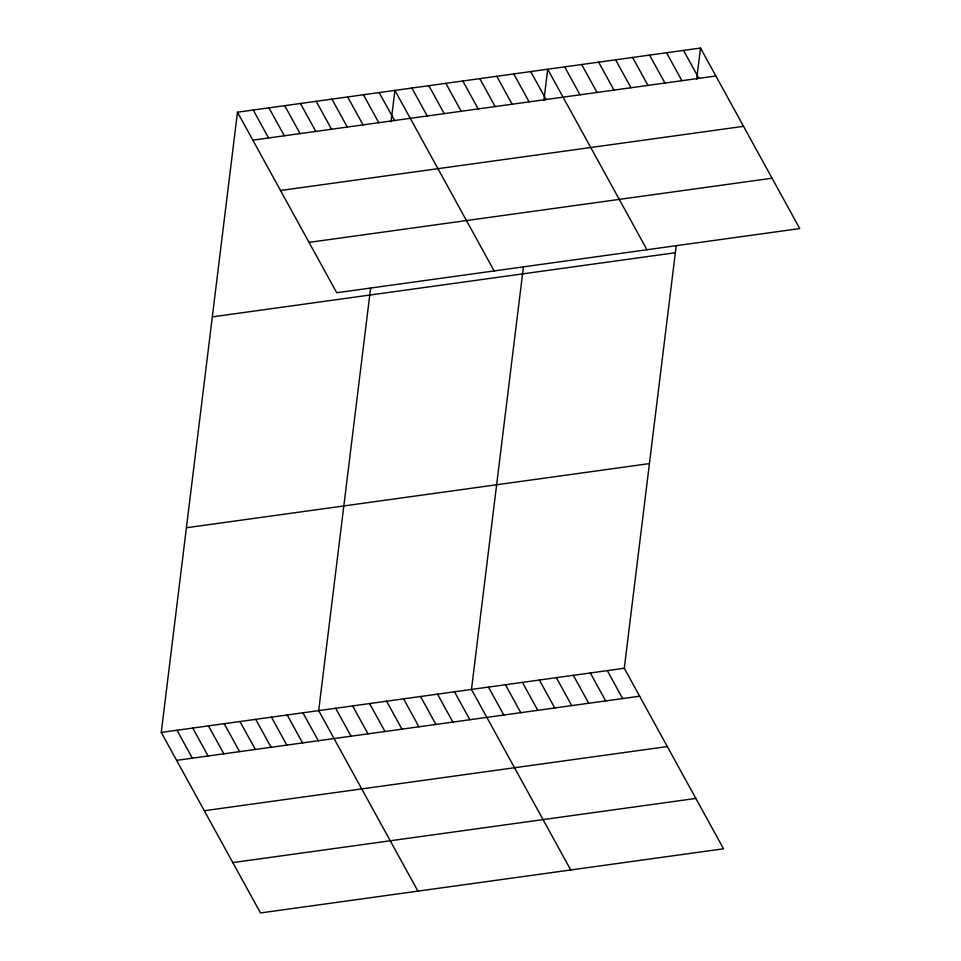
<?xml version="1.0" encoding="UTF-8"?>
<svg xmlns="http://www.w3.org/2000/svg" width="961" height="961" viewBox="0 0 961 961"><rect width="100%" height="100%" fill="white"/><g stroke="black" fill="none" stroke-linecap="round" stroke-linejoin="round"><path stroke-width="1.44" d="M676.184 245.896L624.278 668.267L723.525 848.791L260.491 912.95L161.256 732.426L237.475 112.209L700.509 48.05L799.744 228.574L336.722 292.733L237.475 112.209M370.586 288.24L318.68 710.611L417.927 891.135M391.055 121.783L394.911 90.394L494.146 270.918M523.385 267.074L471.479 689.445L570.726 869.969M543.854 100.605L547.71 69.216L646.945 249.74M696.641 79.439L700.509 48.05M252.839 140.138L715.861 75.991M280.516 190.494L743.55 126.335M309.034 242.376L772.067 178.217M212.321 316.878L675.355 252.719M186.41 527.757L649.432 463.598M161.256 732.426L624.278 668.267M176.608 760.367L639.642 696.208M204.297 810.724L667.318 746.565M232.814 862.594L695.836 798.435M683.523 50.404L698.887 78.334M666.55 52.759L681.902 80.688M649.576 55.101L664.928 83.042M632.59 57.456L647.954 85.397M615.617 59.81L630.969 87.751M598.643 62.165L613.995 90.106M581.657 64.519L597.021 92.448M564.684 66.874L580.036 94.803M530.724 71.57L546.088 99.512M513.751 73.925L529.115 101.866M496.777 76.279L512.129 104.22M479.791 78.634L495.155 106.563M462.818 80.988L478.182 108.917M445.844 83.331L461.196 111.272M428.858 85.685L444.222 113.626M411.885 88.04L427.249 115.981M379.163 92.58L394.527 120.509M363.426 94.755L378.778 122.696M347.678 96.941L363.042 124.87M331.941 99.115L347.293 127.056M316.193 101.301L331.557 129.242M300.445 103.476L315.809 131.417M607.304 670.622L622.656 698.563M284.708 105.662L300.06 133.603M590.318 672.976L605.682 700.917M268.96 107.848L284.324 135.777M573.345 675.331L588.709 703.26M253.224 110.022L268.575 137.964M556.371 677.685L571.723 705.614M539.385 680.04L554.749 707.969M522.412 682.382L537.776 710.323M505.438 684.737L520.79 712.678M488.452 687.091L503.816 715.032M454.505 691.8L469.857 719.729M437.519 694.142L452.883 722.083M420.546 696.497L435.91 724.438M403.572 698.851L418.924 726.792M386.598 701.206L401.95 729.147M369.613 703.56L384.977 731.489M352.639 705.915L367.991 733.844M335.665 708.257L351.017 736.198M302.943 712.798L318.295 740.739M287.195 714.972L302.559 742.913M271.458 717.158L286.81 745.099M255.71 719.345L271.074 747.274M239.974 721.519L255.326 749.46M224.225 723.705L239.589 751.634M208.477 725.879L223.841 753.82M192.741 728.066L208.093 756.007M176.992 730.252L192.356 758.181"/></g></svg>
